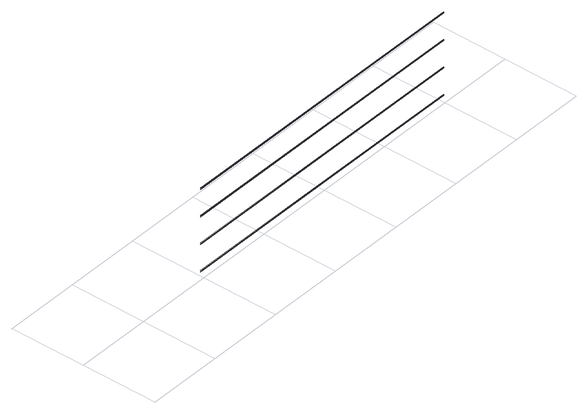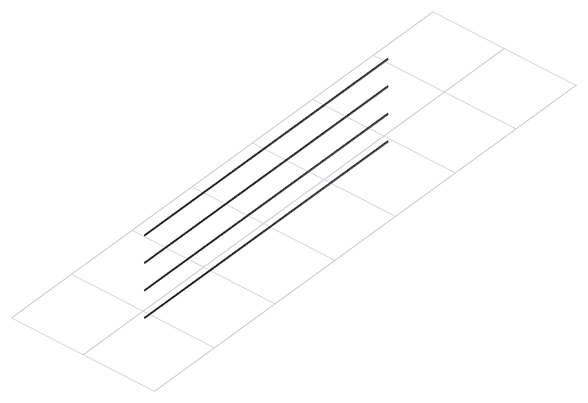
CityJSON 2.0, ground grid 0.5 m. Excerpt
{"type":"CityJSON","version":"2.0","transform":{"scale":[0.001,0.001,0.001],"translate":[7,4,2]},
"CityObjects":{
"building1":{"type":"Building","attributes":{"info":{"id":59075,"type":"IfcRailing","GlobalId":"09axaKU7X1_O8n6dmmiZ1E","OwnerHistory":"#12","ObjectPlacement":"#50014","Representation":"#59071","Tag":"00000000-0000-0000-00-00-000000000000","PredefinedType":"HANDRAIL"},"psets":{"AC_Pset_Name":{"Name":{"id":59080,"class":"IfcPropertySingleValue","value_type":"IfcLabel"},"id":59081},"ArchiCADProperties":{"Komplette Element-ID":{"id":59088,"class":"IfcPropertySingleValue","value":"Gelaender-2","value_type":"IfcLabel"},"Kompakte Element-ID":{"id":59089,"class":"IfcPropertySingleValue","value":"Gelaender-2","value_type":"IfcLabel"},"Name des Sachmerkmal-Objekts":{"id":59090,"class":"IfcPropertySingleValue","value_type":"IfcLabel"},"Ursprungsgeschoss":{"id":59091,"class":"IfcPropertySingleValue","value":"Dachgeschoss","value_type":"IfcLabel"},"Raumname":{"id":59092,"class":"IfcPropertySingleValue","value":"Galerie","value_type":"IfcLabel"},"Raumnummer":{"id":59093,"class":"IfcPropertySingleValue","value":"7","value_type":"IfcLabel"},"Ebene":{"id":59094,"class":"IfcPropertySingleValue","value":"Gelaender","value_type":"IfcLabel"},"Typ":{"id":59095,"class":"IfcPropertySingleValue","value":"Objekt","value_type":"IfcLabel"},"Geschützt":{"id":59096,"class":"IfcPropertySingleValue","value":false,"value_type":"IfcBoolean"},"Bibliothekselement-Name":{"id":59097,"class":"IfcPropertySingleValue","value":"Geländer_horizontal 13","value_type":"IfcLabel"},"Baustoff / Mehrschichtiger Aufbau / Profil / Schraffur":{"id":59098,"class":"IfcPropertySingleValue","value":"Solid","value_type":"IfcLabel"},"Etikettentext":{"id":59099,"class":"IfcPropertySingleValue","value_type":"IfcLabel"},"Eindeutige ID":{"id":59100,"class":"IfcPropertySingleValue","value_type":"IfcLabel"},"Verknüpfte Änderungen":{"id":59101,"class":"IfcPropertySingleValue","value_type":"IfcLabel"},"Tragende Funktion":{"id":59102,"class":"IfcPropertySingleValue","value":"Nicht definiert","value_type":"IfcLabel"},"Lage":{"id":59103,"class":"IfcPropertySingleValue","value":"Nicht definiert","value_type":"IfcLabel"},"Element-Klassifizierung":{"id":59104,"class":"IfcPropertySingleValue","value":"Geländer","value_type":"IfcLabel"},"Umbau-Status":{"id":59105,"class":"IfcPropertySingleValue","value":"Bestand","value_type":"IfcLabel"},"Anzeigen auf Umbau-Filter":{"id":59106,"class":"IfcPropertySingleValue","value":"Alle relevanten Filter","value_type":"IfcLabel"},"ARCHICAD IFC ID":{"id":59107,"class":"IfcPropertySingleValue","value":"09axaKU7X1_O8n6dmmiZ1E","value_type":"IfcLabel"},"Externe IFC ID":{"id":59108,"class":"IfcPropertySingleValue","value_type":"IfcLabel"},"Drehwinkel":{"id":59109,"class":"IfcPropertySingleValue","value":0,"value_type":"IfcPlaneAngleMeasure"},"Oberfläche":{"id":59110,"class":"IfcPropertySingleValue","value":"Allgemein","value_type":"IfcLabel"},"id":59111},"AC_Pset_Geländer_horizontal_13":{"3D":{"id":59139,"class":"IfcPropertySingleValue","value":"Detailiert","value_type":"IfcLabel"},"Anzahl_Rohre":{"id":59140,"class":"IfcPropertySingleValue","value":4,"value_type":"IfcReal"},"Position":{"id":59141,"class":"IfcPropertySingleValue","value":"Zwischen Pfosten","value_type":"IfcLabel"},"Anzahl_Pfosten":{"id":59142,"class":"IfcPropertySingleValue","value":3,"value_type":"IfcReal"},"Auflösung":{"id":59143,"class":"IfcPropertySingleValue","value":36,"value_type":"IfcReal"},"Schattenwurf":{"id":59144,"class":"IfcPropertySingleValue","value":true,"value_type":"IfcBoolean"},"Show 2D Hotspots in 3D":{"id":59145,"class":"IfcPropertySingleValue","value":true,"value_type":"IfcBoolean"},"Stift Kontur":{"id":59146,"class":"IfcPropertySingleValue","value_type":"IfcLabel"},"Ausfüllmuster":{"id":59147,"class":"IfcPropertySingleValue","value":"Leer","value_type":"IfcLabel"},"Stift Schraffur":{"id":59148,"class":"IfcPropertySingleValue","value_type":"IfcLabel"},"Stift Hintergrundschraffur":{"id":59149,"class":"IfcPropertySingleValue","value_type":"IfcLabel"},"Handlauf (hamat)":{"id":59150,"class":"IfcPropertySingleValue","value":"Zink","value_type":"IfcLabel"},"Rohre (bamat)":{"id":59151,"class":"IfcPropertySingleValue","value":"Zink","value_type":"IfcLabel"},"Pfosten (pomat)":{"id":59152,"class":"IfcPropertySingleValue","value":"Zink","value_type":"IfcLabel"},"Preis":{"id":59153,"class":"IfcPropertySingleValue","value":0,"value_type":"IfcReal"},"Hersteller":{"id":59154,"class":"IfcPropertySingleValue","value_type":"IfcLabel"},"Anmerkung":{"id":59155,"class":"IfcPropertySingleValue","value_type":"IfcLabel"},"Lage":{"id":59156,"class":"IfcPropertySingleValue","value_type":"IfcLabel"},"Accessoires":{"id":59157,"class":"IfcPropertySingleValue","value_type":"IfcLabel"},"Gruppe (FM_Type)":{"id":59158,"class":"IfcPropertySingleValue","value":"Andere","value_type":"IfcLabel"},"Gruppe (iFMType)":{"id":59159,"class":"IfcPropertySingleValue","value":25,"value_type":"IfcReal"},"Inventarnummer":{"id":59160,"class":"IfcPropertySingleValue","value_type":"IfcLabel"},"Seriennummer":{"id":59161,"class":"IfcPropertySingleValue","value_type":"IfcLabel"},"Herstellungsjahr":{"id":59162,"class":"IfcPropertySingleValue","value_type":"IfcLabel"},"Gewicht":{"id":59163,"class":"IfcPropertySingleValue","value":0,"value_type":"IfcReal"},"Gewichteinheit":{"id":59164,"class":"IfcPropertySingleValue","value":"kg","value_type":"IfcLabel"},"Frei definierbar 1":{"id":59165,"class":"IfcPropertySingleValue","value_type":"IfcLabel"},"Frei definierbar 2":{"id":59166,"class":"IfcPropertySingleValue","value_type":"IfcLabel"},"Frei definierbar 3":{"id":59167,"class":"IfcPropertySingleValue","value_type":"IfcLabel"},"Frei definierbar 4":{"id":59168,"class":"IfcPropertySingleValue","value_type":"IfcLabel"},"Frei definierbar 5":{"id":59169,"class":"IfcPropertySingleValue","value_type":"IfcLabel"},"id":59170},"ArchiCADQuantities":{"Höhenangabe zum Projekt-Nullpunkt":{"id":59206,"class":"IfcQuantityLength","value":2.7},"Höhe zu Geschoss":{"id":59207,"class":"IfcQuantityLength","value":0},"Oberflächenbereich":{"id":59208,"class":"IfcQuantityArea","value":1.99},"Netto-Volumen":{"id":59209,"class":"IfcQuantityVolume","value":0.0256},"Fläche":{"id":59210,"class":"IfcQuantityArea","value":4.29},"Höhe (Z Größe)":{"id":59211,"class":"IfcQuantityLength","value":1},"Länge (A)":{"id":59212,"class":"IfcQuantityLength","value":4.29},"Volumen":{"id":59213,"class":"IfcQuantityVolume","value":0.0256},"Breite (B)":{"id":59214,"class":"IfcQuantityLength","value":1},"id":59215},"AC_Equantity_Geländer_horizontal_13":{"Height":{"id":59220,"class":"IfcQuantityLength","value":1},"Höhenunterschied":{"id":59221,"class":"IfcQuantityLength","value":0},"Durchmesser_Handlauf":{"id":59222,"class":"IfcQuantityLength","value":0.08},"Auskragung_Handlauf":{"id":59223,"class":"IfcQuantityLength","value":0.1},"Durchmesser_Rohre":{"id":59224,"class":"IfcQuantityLength","value":0.01},"Pfostenbreite":{"id":59225,"class":"IfcQuantityLength","value":0.02},"Pfostentiefe":{"id":59226,"class":"IfcQuantityLength","value":0.05},"Untere Ebene":{"id":59227,"class":"IfcQuantityLength","value":1},"Obere Ebene":{"id":59228,"class":"IfcQuantityLength","value":0},"id":59229}}},"geometry":[{"type":"MultiSurface","lod":"2","boundaries":[[[0,1,2]],[[3,4,1]],[[5,6,7]],[[8,9,6]],[[10,11,12]],[[13,14,11]],[[15,16,17]],[[18,19,16]],[[20,21,4]],[[22,23,9]],[[24,25,14]],[[26,27,19]],[[28,2,29]],[[30,7,31]],[[32,12,33]],[[34,17,35]],[[36,37,21]],[[38,39,23]],[[40,41,25]],[[42,43,27]],[[44,29,45]],[[46,31,47]],[[48,33,49]],[[50,35,51]],[[52,53,37]],[[54,55,39]],[[56,57,41]],[[58,59,43]],[[60,45,61]],[[62,51,63]],[[64,47,65]],[[66,49,67]],[[68,69,53]],[[70,71,55]],[[72,73,57]],[[74,75,59]],[[76,61,77]],[[78,65,79]],[[80,67,81]],[[82,63,83]],[[84,69,85]],[[86,71,87]],[[88,73,89]],[[90,75,91]],[[77,92,93]],[[79,94,95]],[[81,96,97]],[[83,98,99]],[[100,88,101]],[[102,90,103]],[[92,104,105]],[[94,106,107]],[[96,108,109]],[[98,110,111]]]}]}
},
"vertices":[
[2545,45,880],[530,45,881],[530,45,880],[2545,45,881],[530,45,882],[2545,45,1066],[530,45,1067],[530,45,1066],[2545,45,1067],[530,45,1068],[2545,45,1252],[530,45,1253],[530,45,1252],[2545,45,1253],[530,45,1254],[2545,45,1438],[530,45,1439],[530,45,1438],[2545,45,1439],[530,45,1440],[2545,45,882],[530,45,883],[2545,45,1068],[530,45,1069],[2545,45,1254],[530,45,1255],[2545,45,1440],[530,45,1441],[2545,45,879],[530,45,879],[2545,45,1065],[530,45,1065],[2545,45,1251],[530,45,1251],[2545,45,1437],[530,45,1437],[2545,45,883],[530,46,883],[2545,45,1069],[530,46,1069],[2545,45,1255],[530,46,1255],[2545,45,1441],[530,46,1441],[2545,46,879],[530,46,879],[2545,46,1065],[530,46,1065],[2545,46,1251],[530,46,1251],[2545,46,1437],[530,46,1437],[2545,46,883],[530,46,884],[2545,46,1069],[530,46,1070],[2545,46,1255],[530,46,1256],[2545,46,1441],[530,46,1442],[2545,46,878],[530,46,878],[2545,46,1436],[530,46,1436],[2545,46,1064],[530,46,1064],[2545,46,1250],[530,46,1250],[2545,46,884],[530,47,885],[2545,46,1070],[530,47,1071],[2545,46,1256],[530,47,1257],[2545,46,1442],[530,47,1443],[2545,47,877],[530,47,877],[2545,47,1063],[530,47,1063],[2545,47,1249],[530,47,1249],[2545,47,1435],[530,47,1435],[530,48,885],[2545,47,885],[530,48,1071],[2545,47,1071],[530,48,1257],[2545,47,1257],[530,48,1443],[2545,47,1443],[530,48,877],[2545,48,877],[530,48,1063],[2545,48,1063],[530,48,1249],[2545,48,1249],[530,48,1435],[2545,48,1435],[530,48,1258],[2545,48,1257],[530,48,1444],[2545,48,1443],[530,48,876],[2545,48,876],[530,48,1062],[2545,48,1062],[530,48,1248],[2545,48,1248],[530,48,1434],[2545,48,1434]
]}
